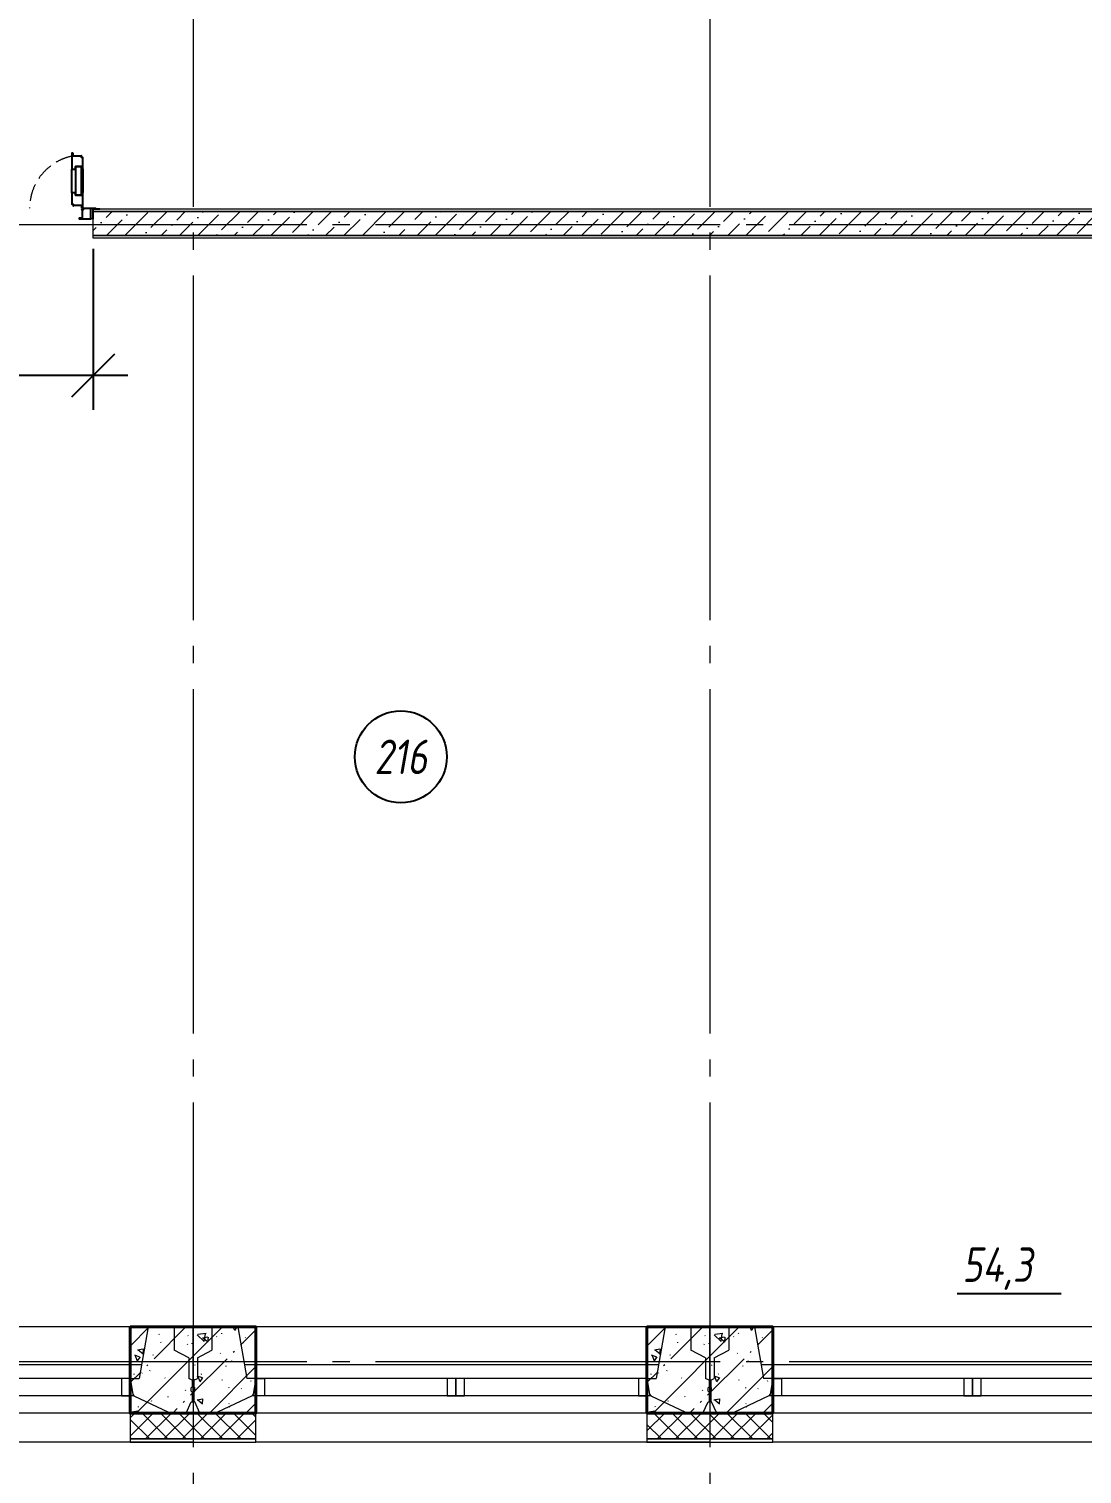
# Model space of a CAD drawing. Header units: millimetres. Extents: x -85420 to 1195317, y -69347 to 470418.
# Drawn here: x 464994 to 471107, y 8322 to 16711 of the extents above; entities that cross this region are included whole.
import ezdxf
from ezdxf import colors
from ezdxf.entities.mleader import LeaderData, LeaderLine
from ezdxf.enums import TextEntityAlignment as Align
from ezdxf.math import Vec2, Vec3

# ---------------------------------------------------------------- set-up
doc = ezdxf.new("R2010")
doc.units = ezdxf.units.MM
for name, pattern in [('GOST2.303 6', [12, 8, -1.5, 1, -1.5]), ('ГОСТ 2.303 4', [7, 5, -2, 0]), ('ГОСТ 2.303 5', [24, 20, -1.5, 1, -1.5]), ('осевая', [50.8, 31.75, -6.35, 6.35, -6.35])]:
    doc.linetypes.add(name, pattern=pattern)
for name, color, linetype, lineweight in [('+АР_Осевые линии', 252, 'GOST2.303 6', 9), ('+АР_Стены внутренние', 250, 'Continuous', 18), ('АР_Окна', 4, 'Continuous', 9), ('АР_Отметки', 7, 'Continuous', 5), ('АР_Сущ Несущая стена', 250, 'Continuous', 50), ('АР_штриховка несущих стен', 250, 'Continuous', 0), ('СПДС_+АР_Стены', 250, 'Continuous', 20), ('СПДС_РАЗМЕРЫ', 252, 'Continuous', 0), ('стены', 7, 'Continuous', 40), ('ТОНКАЯ', 253, 'Continuous', 0), ('ЭКСПЛИКАЦИЯ', 7, 'Continuous', 5)]:
    doc.layers.add(name, color=color, linetype=linetype, lineweight=lineweight)
doc.layers.add('ОСИ', color=7, linetype='осевая', lineweight=13, true_color=0x999999)
doc.styles.add('ISOCPEUR', font='', dxfattribs={"height": 250})
doc.styles.add('ГОСТ 2.304', font='CS_Gost2304.shx', dxfattribs={"oblique": 10})
doc.styles.get('ISOCPEUR').set_extended_font_data('ISOCPEUR', italic=True)
doc.linetypes.add('Ground1', pattern='A,12,[130,ltypeshp.shx,S=3,R=-150,X=0,Y=-2.598],3,[130,ltypeshp.shx,S=3,R=-150,X=0,Y=-2.598],3,[130,ltypeshp.shx,S=3,R=-150,X=0,Y=-2.598],0', length=18)
doc.dimstyles.new('СПДС', dxfattribs={"dimscale": 100, "dimtxt": 2.5, "dimasz": 2.5, "dimexe": 2, "dimexo": 0.625, "dimgap": 1, "dimtad": 1, "dimdec": 0, "dimrnd": 5, "dimtxsty": 'ГОСТ 2.304', "dimblk": 'OBLIQUE', "dimblk1": 'OBLIQUE', "dimblk2": 'OBLIQUE', "dimcen": 2.5, "dimdle": 2, "dimadec": 0, "dimazin": 2, "dimtfac": 0.75, "dimtdec": 4, "dimtmove": 1, "dimatfit": 3, "dimfxl": 1, "dimtfill": 1, "dimtolj": 1, "dimarcsym": 1})
pattern_1 = [(45, (0, 0), (-53.033009, 53.033009), []), (135, (0, 0), (-53.033009, -53.033009), [])]

# ---------------------------------------------------------------- blocks, each defined once
blk = doc.blocks.new('_Oblique')
at = {"color": 0, "linetype": 'ByBlock', "lineweight": -2}
blk.add_line((-0.5, -0.5), (0.5, 0.5), dxfattribs=at)
blk = doc.blocks.new('*D314')
at = {"layer": 'Defpoints', "color": 0, "ltscale": 100, "transparency": 16777216}
for p in [(463866.4, 15496.4), (465367.4, 15496.4), (465367.4, 14700.5)]:
    blk.add_point(p, dxfattribs=at)
at = {"layer": 'СПДС_РАЗМЕРЫ', "color": 0, "lineweight": -2, "ltscale": 100, "transparency": 16777216}
for p, q in [((463866.4, 15433.9), (463866.4, 14500.5)), ((465367.4, 15433.9), (465367.4, 14500.5)), ((463666.4, 14700.5), (465567.4, 14700.5))]:
    blk.add_line(p, q, dxfattribs=at)
at = {"layer": 'СПДС_РАЗМЕРЫ', "color": 0, "lineweight": -2, "ltscale": 100, "transparency": 16777216, "xscale": 250, "yscale": 250, "zscale": 250, "rotation": 180}
blk.add_blockref('_Oblique', (463866.4, 14700.5), dxfattribs=at)
at = {"layer": 'СПДС_РАЗМЕРЫ', "color": 0, "lineweight": -2, "ltscale": 100, "transparency": 16777216, "xscale": 250, "yscale": 250, "zscale": 250}
blk.add_blockref('_Oblique', (465367.4, 14700.5), dxfattribs=at)
at = {"layer": 'СПДС_РАЗМЕРЫ', "color": 0, "ltscale": 100, "transparency": 16777216, "insert": (464616.9, 14930.7), "char_height": 250, "attachment_point": 5, "style": 'ГОСТ 2.304', "bg_fill": 3, "box_fill_scale": 1.1, "bg_fill_color": 256, "bg_fill_true_color": 13158600, "bg_fill_transparency": 0}
blk.add_mtext('\\A1;1500', dxfattribs=at)
blk = doc.blocks.new('НП 3033')
at = {"layer": 'АР_Окна', "ltscale": 100}
for p, q in [((365, 500), (2635, 500)), ((365, 400), (2635, 400)), ((365, 300), (2635, 300)), ((365, 220), (2635, 220)), ((365, 0), (2635, 0))]:
    blk.add_line(p, q, dxfattribs=at)
for points in [[(365, 300), (365, 500), (365, 670), (2635, 670), (2635, 300)], [(365, 300), (415, 300), (415, 400), (365, 400)], [(1450, 400), (1425, 400), (1425, 300), (1450, 300), (1475, 300), (1475, 400), (1437.5, 400)], [(1500, 400), (1475, 400), (1475, 300), (1500, 300), (1525, 300), (1525, 400), (1487.5, 400)], [(2635, 300), (2585, 300), (2585, 400), (2635, 400)]]:
    blk.add_lwpolyline(points, dxfattribs=at)
at = {"layer": 'СПДС_+АР_Стены', "ltscale": 100}
for points in [[(0, 670), (0, 670), (365, 670), (365, 670)], [(3000, 670), (3000, 670), (2635, 670), (2635, 670)]]:
    blk.add_lwpolyline(points, dxfattribs=at)
at = {"layer": 'стены', "ltscale": 100}
for p, q in [((2960, 500), (2860, 500)), ((0, 0), (0, 0))]:
    blk.add_line(p, q, dxfattribs=at)
at = {"layer": 'стены', "lineweight": 30, "ltscale": 100}
blk.add_lwpolyline([(0, 0), (365, 0), (365, 500), (0, 500)], dxfattribs=at)
at = {"layer": 'стены', "ltscale": 100}
blk.add_lwpolyline([(3000, 500), (2635, 500), (2635, 0), (3000, 0)], dxfattribs=at)
blk = doc.blocks.new('обследование 2 этаж 1245')
at = {"layer": 'ТОНКАЯ', "ltscale": 100}
for p, q in [((24500, -62360), (22020, -62360)), ((24500, -62360), (24448, -62660)), ((24500, -62360), (24650, -62360)), ((24650, -62360), (24650, -62495)), ((24760, -62360), (24650, -62360)), ((24760, -62795), (24760, -62360)), ((24760, -62360), (24870, -62360)), ((24760, -62795), (24760, -62360)), ((25020, -62360), (24870, -62360)), ((24870, -62360), (24870, -62495)), ((27500, -62360), (25020, -62360)), ((25020, -62360), (25072, -62660)), ((27500, -62360), (27448, -62660)), ((27500, -62360), (27650, -62360)), ((27650, -62360), (27650, -62495)), ((27760, -62360), (27650, -62360)), ((27760, -62795), (27760, -62360)), ((27760, -62360), (27870, -62360)), ((27760, -62795), (27760, -62360)), ((28020, -62360), (27870, -62360)), ((27870, -62360), (27870, -62495)), ((30500, -62360), (28020, -62360)), ((28020, -62360), (28072, -62660)), ((24735, -62540), (24650, -62495)), ((24785, -62540), (24870, -62495)), ((27735, -62540), (27650, -62495)), ((27785, -62540), (27870, -62495)), ((24461.9, -62580), (22058.1, -62580)), ((24735, -62540), (24735, -62660)), ((24785, -62540), (24785, -62660)), ((27461.9, -62580), (25058.1, -62580)), ((27735, -62540), (27735, -62660)), ((27785, -62540), (27785, -62660)), ((30461.9, -62580), (28058.1, -62580)), ((24395, -62660), (22125, -62660)), ((24395, -62660), (24410, -62750)), ((24395, -62660), (24448, -62660)), ((24755, -62670), (24735, -62660)), ((24765, -62670), (24785, -62660)), ((25125, -62660), (25072, -62660)), ((25125, -62660), (25110, -62750)), ((27395, -62660), (25125, -62660)), ((27395, -62660), (27410, -62750)), ((27395, -62660), (27448, -62660)), ((27755, -62670), (27735, -62660)), ((27765, -62670), (27785, -62660)), ((28125, -62660), (28072, -62660)), ((28125, -62660), (28110, -62750)), ((30395, -62660), (28125, -62660)), ((24410, -62750), (24417, -62760)), ((24750, -62713), (24755, -62708)), ((24750, -62733), (24750, -62713)), ((24755, -62738), (24750, -62733)), ((24755, -62670), (24755, -62708)), ((24755, -62738), (24755, -62795)), ((24760, -62738), (24760, -62795)), ((24760, -62738), (24760, -62795)), ((24765, -62670), (24765, -62708)), ((24770, -62713), (24765, -62708)), ((24765, -62738), (24770, -62733)), ((24765, -62738), (24765, -62795)), ((24770, -62733), (24770, -62713)), ((25110, -62750), (25103, -62760)), ((27410, -62750), (27417, -62760)), ((27750, -62713), (27755, -62708)), ((27750, -62733), (27750, -62713)), ((27755, -62738), (27750, -62733)), ((27755, -62670), (27755, -62708)), ((27755, -62738), (27755, -62795)), ((27760, -62738), (27760, -62795)), ((27760, -62738), (27760, -62795)), ((27765, -62670), (27765, -62708)), ((27770, -62713), (27765, -62708)), ((27765, -62738), (27770, -62733)), ((27765, -62738), (27765, -62795)), ((27770, -62733), (27770, -62713)), ((28110, -62750), (28103, -62760)), ((24417, -62760), (22103, -62760)), ((24417, -62760), (24618, -62855)), ((24720, -62860), (24750, -62795)), ((24750, -62795), (24755, -62795)), ((24755, -62795), (24760, -62795)), ((24765, -62795), (24760, -62795)), ((24770, -62795), (24765, -62795)), ((24800, -62860), (24770, -62795)), ((25103, -62760), (24902, -62855)), ((27417, -62760), (25103, -62760)), ((27417, -62760), (27618, -62855)), ((27720, -62860), (27750, -62795)), ((27750, -62795), (27755, -62795)), ((27755, -62795), (27760, -62795)), ((27765, -62795), (27760, -62795)), ((27770, -62795), (27765, -62795)), ((27800, -62860), (27770, -62795)), ((28103, -62760), (27902, -62855)), ((30417, -62760), (28103, -62760)), ((24620, -62860), (21900, -62860)), ((24618, -62855), (24620, -62860)), ((24720, -62860), (24620, -62860)), ((24800, -62860), (24900, -62860)), ((24902, -62855), (24900, -62860)), ((27620, -62860), (24900, -62860)), ((27618, -62855), (27620, -62860)), ((27720, -62860), (27620, -62860)), ((27800, -62860), (27900, -62860)), ((27902, -62855), (27900, -62860)), ((30620, -62860), (27900, -62860))]:
    blk.add_line(p, q, dxfattribs=at)
blk = doc.blocks.new('A$C314F1C93')
at = {"layer": '+АР_Осевые линии', "linetype": 'ГОСТ 2.303 5', "lineweight": 0, "ltscale": 100}
for p, q in [((35540, 64752.7), (35540, -9752.2)), ((38540, 64752.7), (38540, -9752.2))]:
    blk.add_line(p, q, dxfattribs=at)
for points in [[(-4200, 250), (75280, 250)], [(-4200, -6350), (75280, -6350)]]:
    blk.add_lwpolyline(points, dxfattribs=at)
blk = doc.blocks.new('_DotSmall')
at = {"color": 0, "linetype": 'ByBlock', "const_width": 0.5}
blk.add_lwpolyline([(-0.0625, 0, 1), (0.0625, 0, 1)], format="xyb", close=True, dxfattribs=at)
blk = doc.blocks.new('АР план')
at = {"layer": 'АР_Отметки', "lineweight": 9}
ml = blk.add_multileader_mtext('Standard', dxfattribs=at)
ml.set_content('+3,950', color=256, style='ISOCPEUR')
ml.set_leader_properties(color=256, linetype='Continuous', lineweight=-1)
ml.set_arrow_properties(name='DOTSMALL')
ml.build(insert=Vec2(0, 0))
ml.multileader.update_dxf_attribs({"has_text_frame": 1, "text_left_attachment_type": 4, "text_right_attachment_type": 4, "dogleg_length": 100, "arrow_head_size": 180})
ctx = ml.context
ctx.base_point, ctx.char_height, ctx.arrow_head_size, ctx.landing_gap_size, ctx.plane_origin = Vec3(653061.3, 32239.7), 250, 180, 50, Vec3(652979.9, 30972.2)
ctx.left_attachment, ctx.right_attachment = 4, 4
notes = []
notes.append((ctx, [(0, (0, 0, 0), (0, 0), (1, 0), 1, [])]))
ctx.mtext.insert, ctx.mtext.width, ctx.mtext.line_spacing_style, ctx.mtext.flow_direction = Vec3(653111.3, 32573.1), 852.697, 2, 5
ml = blk.add_multileader_mtext('Standard', dxfattribs=at)
ml.set_content('+1,975', color=256, style='ISOCPEUR')
ml.set_leader_properties(color=256, linetype='Continuous', lineweight=-1)
ml.set_arrow_properties(name='DOTSMALL')
ml.build(insert=Vec2(0, 0))
ml.multileader.update_dxf_attribs({"has_text_frame": 1, "text_left_attachment_type": 4, "text_right_attachment_type": 4, "dogleg_length": 100, "arrow_head_size": 180})
ctx = ml.context
ctx.base_point, ctx.char_height, ctx.arrow_head_size, ctx.landing_gap_size, ctx.plane_origin = Vec3(652749.3, 27128.7), 250, 180, 50, Vec3(655881.4, 25957)
ctx.left_attachment, ctx.right_attachment = 4, 4
notes.append((ctx, [(0, (0, 0, 0), (0, 0), (1, 0), 1, [])]))
ctx.mtext.insert, ctx.mtext.width, ctx.mtext.line_spacing_style, ctx.mtext.flow_direction = Vec3(652799.3, 27528.7), 852.697, 2, 5
ml = blk.add_multileader_mtext('Standard', dxfattribs=at)
ml.set_content('+2,410', color=256, style='ISOCPEUR')
ml.set_leader_properties(color=256, linetype='Continuous', lineweight=-1)
ml.set_arrow_properties(name='DOTSMALL')
ml.build(insert=Vec2(0, 0))
ml.multileader.update_dxf_attribs({"has_text_frame": 1, "text_left_attachment_type": 4, "text_right_attachment_type": 4, "dogleg_length": 100, "arrow_head_size": 180})
ctx = ml.context
ctx.base_point, ctx.char_height, ctx.arrow_head_size, ctx.landing_gap_size, ctx.plane_origin = Vec3(649667.1, 15695.9), 250, 180, 50, Vec3(647505.9, 15104.7)
ctx.left_attachment, ctx.right_attachment = 4, 4
notes.append((ctx, [(0, (0, 0, 0), (0, 0), (1, 0), 1, [])]))
ctx.mtext.insert, ctx.mtext.width, ctx.mtext.line_spacing_style, ctx.mtext.flow_direction = Vec3(649717.1, 16029.2), 852.697, 2, 5
for ctx, leaders in notes:
    for number, flags, end, landing, length, lines in leaders:
        leader = LeaderData()
        leader.index, (leader.has_last_leader_line, leader.has_dogleg_vector, leader.attachment_direction) = number, flags
        leader.last_leader_point, leader.dogleg_vector, leader.dogleg_length = Vec3(end), Vec3(landing), length
        for number, points, colour, breaks in lines:
            line = LeaderLine()
            line.index, line.vertices, line.color, line.breaks = number, Vec3.list(points), colors.encode_raw_color(colour), breaks
            leader.lines.append(line)
        ctx.leaders.append(leader)

msp = doc.modelspace()

# ---------------------------------------------------------------- block references
at = {"layer": 'ОСИ', "ltscale": 40}
msp.add_blockref('A$C314F1C93', (430406.4, 15326.4, 0), dxfattribs=at)

# ---------------------------------------------------------------- next in the draw order: hatches: boundary and pattern name
at = {"layer": 'АР_штриховка несущих стен', "lineweight": 0}
h = msp.add_hatch(dxfattribs=at)
h.set_pattern_fill('FP_1', color=256, angle=90, style=0, pattern_type=2)
h.set_pattern_definition([(225, (244303.74, 397242.94), (212.13203, -212.13203), [300, -50, 10, -50]), (225, (244091.74, 397242.94), (212.13203, -212.13203), []), (140, (244303.74, 397242.94), (31.37587, 358.6306), [37.5, -412.5]), (85, (244303.74, 397242.94), (-376.09568, -69.3761), [30, -330]), (190.451, (244306.35, 397272.82), (-344.71734, 289.2568), [31.87, -350.571]), (136.184, (244203.74, 397242.94), (82.7615, 533.61997), [56.25, -618.75]), (186.636, (244210.64, 397287.4), (-487.0622, 467.3284), [47.805, -525.856]), (81.184, (244203.74, 397242.94), (-487.05805, 467.33264), [45, -495]), (111, (244228.74, 397292.94), (201.30952, 298.45407), [37.5, -412.5]), (56, (244228.74, 397292.94), (-362.5749, 121.6571), [30, -330]), (161.451, (244245.5, 397317.8), (-161.2621, 420.11198), [31.87, -350.571]), (127.5, (244303.74, 397242.94), (-166.446927, 6.079928), [3.353, -322.647, 3.353, -331.647, -331.25]), (127.5, (244303.74, 397242.94), (-166.446927, 6.079928), [-661, 3.353, -327.897]), (97.5, (244303.74, 397242.94), (-197.205856, 131.53477), [3.353, -187.647, 3.353, -315.147, -126.25]), (97.5, (244303.74, 397242.94), (-197.205856, 131.53477), [-509.5, 3.353, -122.897]), (57.5, (244303.74, 397131.44), (11.277436, 266.91122), [3.353, -121.647, 3.353, -386.647, -517.5]), (57.5, (244303.74, 397131.44), (11.277436, 266.91122), [-515, 3.353, -514.147]), (47.5, (244303.74, 397081.44), (-50.05249, 291.59308), [3.353, -159.147, 3.353, -255.647, -367.5]), (47.5, (244303.74, 397081.44), (-50.05249, 291.59308), [-421.5, 3.353, -364.147])])
h.paths.add_polyline_path([(465581.4, 8676.4), (466311.4, 8676.4), (466311.4, 9176.4), (465581.4, 9176.4)])
h = msp.add_hatch(dxfattribs=at)
h.set_pattern_fill('FP_1', color=256, angle=90, style=0, pattern_type=2)
h.set_pattern_definition([(225, (247303.74, 397242.94), (212.13203, -212.13203), [300, -50, 10, -50]), (225, (247091.74, 397242.94), (212.13203, -212.13203), []), (140, (247303.74, 397242.94), (31.37587, 358.6306), [37.5, -412.5]), (85, (247303.74, 397242.94), (-376.09568, -69.3761), [30, -330]), (190.451, (247306.35, 397272.82), (-344.71734, 289.2568), [31.87, -350.571]), (136.184, (247203.74, 397242.94), (82.7615, 533.61997), [56.25, -618.75]), (186.636, (247210.64, 397287.4), (-487.0622, 467.3284), [47.805, -525.856]), (81.184, (247203.74, 397242.94), (-487.05805, 467.33264), [45, -495]), (111, (247228.74, 397292.94), (201.30952, 298.45407), [37.5, -412.5]), (56, (247228.74, 397292.94), (-362.5749, 121.6571), [30, -330]), (161.451, (247245.5, 397317.8), (-161.2621, 420.11198), [31.87, -350.571]), (127.5, (247303.74, 397242.94), (-166.446927, 6.079928), [3.353, -322.647, 3.353, -331.647, -331.25]), (127.5, (247303.74, 397242.94), (-166.446927, 6.079928), [-661, 3.353, -327.897]), (97.5, (247303.74, 397242.94), (-197.205856, 131.53477), [3.353, -187.647, 3.353, -315.147, -126.25]), (97.5, (247303.74, 397242.94), (-197.205856, 131.53477), [-509.5, 3.353, -122.897]), (57.5, (247303.74, 397131.44), (11.277436, 266.91122), [3.353, -121.647, 3.353, -386.647, -517.5]), (57.5, (247303.74, 397131.44), (11.277436, 266.91122), [-515, 3.353, -514.147]), (47.5, (247303.74, 397081.44), (-50.05249, 291.59308), [3.353, -159.147, 3.353, -255.647, -367.5]), (47.5, (247303.74, 397081.44), (-50.05249, 291.59308), [-421.5, 3.353, -364.147])])
h.paths.add_polyline_path([(468581.4, 8676.4), (469311.4, 8676.4), (469311.4, 9176.4), (468581.4, 9176.4)])
at = {"layer": 'СПДС_+АР_Стены', "lineweight": 9, "ltscale": 100}
h = msp.add_hatch(dxfattribs=at)
h.set_pattern_fill('НЕМЕТАЛЛИЧЕСКИЕ МАТЕРИАЛЫ', color=256, scale=30, style=0, pattern_type=2)
h.set_pattern_definition(pattern_1)
h.paths.add_polyline_path([(465581.4, 8526.4), (466311.4, 8526.4), (466311.4, 8676.4), (465581.4, 8676.4)], flags=0)
h = msp.add_hatch(dxfattribs=at)
h.set_pattern_fill('НЕМЕТАЛЛИЧЕСКИЕ МАТЕРИАЛЫ', color=256, scale=30, style=0, pattern_type=2)
h.set_pattern_definition(pattern_1)
h.paths.add_polyline_path([(468581.4, 8526.4), (469311.4, 8526.4), (469311.4, 8676.4), (468581.4, 8676.4)], flags=0)

# ---------------------------------------------------------------- next in the draw order: linework, layer by layer
at = {"layer": '+АР_Стены внутренние', "ltscale": 100}
msp.add_lwpolyline([(472956.4, 15651.4), (465367.4, 15651.4), (465367.4, 15666.4), (473312, 15666.4), (473312, 15666.4)], dxfattribs=at)
for p, q in [((465242.4, 15760.4, 0), (465242.4, 15897.3, 0)), ((465306.4, 15899.4, 0), (465306.4, 15762.4, 0))]:
    msp.add_line(p, q)
at = {"elevation": 0}
for points in [[(465250.3, 15989.4), (465242.4, 15989.4), (465242.4, 15897.3), (465263.4, 15897.3), (465263.4, 15913.3), (465299.3, 15913.3), (465299.3, 15899.4), (465306.4, 15899.4), (465306.4, 15965.4), (465298.4, 15965.4), (465298.4, 15975.4), (465296.8, 15975.4), (465296.8, 15972.3), (465244.1, 15972.3), (465244.1, 15981.4), (465250.3, 15981.4)], [(465263.4, 15913.3), (465263.4, 15746.4), (465299.3, 15746.4), (465299.3, 15913.3)], [(465298.4, 15670.4), (465306.4, 15670.4), (465306.4, 15762.4), (465299.3, 15762.4), (465299.3, 15746.4), (465263.4, 15746.4), (465263.4, 15760.4), (465242.4, 15760.4), (465242.4, 15694.4), (465250.3, 15694.4), (465250.4, 15684.4), (465251.9, 15684.4), (465251.9, 15687.4), (465304.7, 15687.4), (465304.7, 15678.4), (465298.4, 15678.4)], [(465355.4, 15606.4), (465287.4, 15606.4), (465287.4, 15614.4), (465304.4, 15614.4), (465304.4, 15660.8), (465301.4, 15660.8), (465301.4, 15662.4), (465311.4, 15662.4), (465311.4, 15670.4), (465379.4, 15670.4), (465379.4, 15666.4), (465371.4, 15666.4), (465371.4, 15668.9), (465350.4, 15668.8), (465350.4, 15610.2), (465355.4, 15610.2)]]:
    msp.add_lwpolyline(points, close=True, dxfattribs=at)
at = {"color": 1, "linetype": 'Ground1', "elevation": 0}
msp.add_lwpolyline([(465367.4, 15606.4), (465367.4, 15666.4), (465406.3, 15666.4)], dxfattribs=at)
at = {"linetype": 'ГОСТ 2.303 4', "lineweight": 5, "ltscale": 20}
msp.add_arc((465306.4, 15670.4, 0), 308.3, 101.34756, 180, dxfattribs=at)
at = {"layer": 'СПДС_+АР_Стены', "ltscale": 100}
for points in [[(465581.4, 8526.4), (466311.4, 8526.4), (466311.4, 8676.4), (465581.4, 8676.4), (465581.4, 8526.4)], [(468581.4, 8526.4), (469311.4, 8526.4), (469311.4, 8676.4), (468581.4, 8676.4), (468581.4, 8526.4)], [(466311.4, 8526.4), (465581.4, 8526.4), (465581.4, 8506.4), (466311.4, 8506.4), (466311.4, 8526.4)], [(469311.4, 8526.4), (468581.4, 8526.4), (468581.4, 8506.4), (469311.4, 8506.4), (469311.4, 8526.4)]]:
    msp.add_lwpolyline(points, close=True, dxfattribs=at)
at = {"layer": 'стены', "ltscale": 100, "elevation": 0}
for points in [[(465581.4, 9176.4), (466311.4, 9176.4), (466311.4, 8676.4), (465581.4, 8676.4)], [(468581.4, 9176.4), (469311.4, 9176.4), (469311.4, 8676.4), (468581.4, 8676.4)]]:
    msp.add_lwpolyline(points, close=True, dxfattribs=at)
at = {"layer": 'ЭКСПЛИКАЦИЯ', "linetype": 'Continuous', "lineweight": 25, "ltscale": 100}
msp.add_line((470381.1, 9371.2), (470986.1, 9371.2), dxfattribs=at)
msp.add_circle((467152.5, 12485.7), 266.7, dxfattribs=at)

# ---------------------------------------------------------------- next in the draw order: block references
at = {"layer": 'АР_Сущ Несущая стена', "rotation": 180}
for p in [(465946.4, 9176.4, 0), (468946.4, 9176.4, 0), (471946.4, 9176.4, 0)]:
    msp.add_blockref('НП 3033', p, dxfattribs=at)
at = {"layer": 'ТОНКАЯ', "ltscale": 200}
msp.add_blockref('обследование 2 этаж 1245', (441186.4, 71536.4, 0), dxfattribs=at)

# ---------------------------------------------------------------- next in the draw order: texts
at = {"layer": 'ЭКСПЛИКАЦИЯ', "linetype": 'Continuous', "lineweight": 25, "ltscale": 100, "style": 'ГОСТ 2.304', "oblique": 10}
msp.add_text('216', height=200, dxfattribs=at).set_placement((467152.5, 12485.7), align=Align.MIDDLE_CENTER)
msp.add_text('54,3', height=200, dxfattribs=at).set_placement((470411.1, 9637.9), align=Align.TOP_LEFT)

# ---------------------------------------------------------------- next in the draw order: dimensions: what is measured, and where the dimension line sits
at = {"layer": 'СПДС_РАЗМЕРЫ', "ltscale": 100}
dim = msp.add_linear_dim(base=(465367.4, 14700.5, 0), p1=(463866.4, 15496.4, 0), p2=(465367.4, 15496.4, 0), dimstyle='СПДС', dxfattribs=at)
dim.commit()
dim.dimension.update_dxf_attribs({"geometry": '*D314', "text_midpoint": (464616.9, 14930.7, 0)})

# ---------------------------------------------------------------- next in the draw order: hatches: boundary and pattern name
at = {"layer": '+АР_Стены внутренние', "lineweight": 0, "ltscale": 100}
h = msp.add_hatch(dxfattribs=at)
h.set_pattern_fill('БЕТОН И ИЗДЕЛИЯ ИЗ НЕГО', color=256, scale=30, style=0, pattern_type=2)
h.set_pattern_definition([(45, (0, 0), (39.774756, 145.840774), [187.5, -40.5, 0, -40.5])])
h.paths.add_polyline_path([(472956.4, 15511.4), (465367.4, 15511.4), (465367.4, 15651.4), (472956.4, 15651.4)], flags=0)

# ---------------------------------------------------------------- next in the draw order: linework, layer by layer
at = {"layer": '+АР_Стены внутренние', "ltscale": 100}
msp.add_lwpolyline([(472956.4, 15511.4), (465367.4, 15511.4), (465367.4, 15651.4), (472956.4, 15651.4), (472956.4, 15511.4)], close=True, dxfattribs=at)
msp.add_lwpolyline([(472956.4, 15496.4), (465367.4, 15496.4), (465367.4, 15511.4), (472956.4, 15511.4), (473312, 15511.4), (473312, 15496.4)], dxfattribs=at)

# ---------------------------------------------------------------- next in the draw order: block references
at = {"color": 12, "true_color": 0xe00000}
msp.add_blockref('АР план', (-85419.9, 14341.6), dxfattribs=at)

# ---------------------------------------------------------------- next in the draw order: leaders
at = {"layer": 'АР_Отметки', "lineweight": 9}
ml = msp.add_multileader_mtext('Standard', dxfattribs=at)
ml.set_content('+2,410', color=256, style='ISOCPEUR')
ml.set_leader_properties(color=256, linetype='Continuous', lineweight=-1)
ml.set_arrow_properties(name='DOTSMALL')
ml.build(insert=Vec2(0, 0))
ml.multileader.update_dxf_attribs({"has_text_frame": 1, "text_left_attachment_type": 4, "text_right_attachment_type": 4, "dogleg_length": 100, "arrow_head_size": 180})
ctx = ml.context
ctx.base_point, ctx.char_height, ctx.arrow_head_size, ctx.landing_gap_size, ctx.plane_origin = Vec3(703103, 29209.7), 250, 180, 50, Vec3(700941.8, 28618.5)
ctx.left_attachment, ctx.right_attachment = 4, 4
notes = []
notes.append((ctx, [(0, (0, 0, 0), (0, 0), (1, 0), 1, [])]))
ctx.mtext.insert, ctx.mtext.width, ctx.mtext.line_spacing_style, ctx.mtext.flow_direction = Vec3(703153, 29543.1), 852.697, 2, 5
ml = msp.add_multileader_mtext('Standard', dxfattribs=at)
ml.set_content('+2,410', color=256, style='ISOCPEUR')
ml.set_leader_properties(color=256, linetype='Continuous', lineweight=-1)
ml.set_arrow_properties(name='DOTSMALL')
ml.build(insert=Vec2(0, 0))
ml.multileader.update_dxf_attribs({"has_text_frame": 1, "text_left_attachment_type": 4, "text_right_attachment_type": 4, "dogleg_length": 100, "arrow_head_size": 180})
ctx = ml.context
ctx.base_point, ctx.char_height, ctx.arrow_head_size, ctx.landing_gap_size, ctx.plane_origin = Vec3(703103, 29209.7), 250, 180, 50, Vec3(700941.8, 28618.5)
ctx.left_attachment, ctx.right_attachment = 4, 4
notes.append((ctx, [(0, (0, 0, 0), (0, 0), (1, 0), 1, [])]))
ctx.mtext.insert, ctx.mtext.width, ctx.mtext.line_spacing_style, ctx.mtext.flow_direction = Vec3(703153, 29543.1), 852.697, 2, 5
ml = msp.add_multileader_mtext('Standard', dxfattribs=at)
ml.set_content('+3,950', color=256, style='ISOCPEUR')
ml.set_leader_properties(color=256, linetype='Continuous', lineweight=-1)
ml.set_arrow_properties(name='DOTSMALL')
ml.build(insert=Vec2(0, 0))
ml.multileader.update_dxf_attribs({"has_text_frame": 1, "text_left_attachment_type": 4, "text_right_attachment_type": 4, "dogleg_length": 100, "arrow_head_size": 180})
ctx = ml.context
ctx.base_point, ctx.char_height, ctx.arrow_head_size, ctx.landing_gap_size, ctx.plane_origin = Vec3(701417.3, 23704), 250, 180, 50, Vec3(701335.9, 22436.5)
ctx.left_attachment, ctx.right_attachment = 4, 4
notes.append((ctx, [(0, (0, 0, 0), (0, 0), (1, 0), 1, [])]))
ctx.mtext.insert, ctx.mtext.width, ctx.mtext.line_spacing_style, ctx.mtext.flow_direction = Vec3(701467.3, 24037.4), 852.697, 2, 5
ml = msp.add_multileader_mtext('Standard', dxfattribs=at)
ml.set_content('+3,950', color=256, style='ISOCPEUR')
ml.set_leader_properties(color=256, linetype='Continuous', lineweight=-1)
ml.set_arrow_properties(name='DOTSMALL')
ml.build(insert=Vec2(0, 0))
ml.multileader.update_dxf_attribs({"has_text_frame": 1, "text_left_attachment_type": 4, "text_right_attachment_type": 4, "dogleg_length": 100, "arrow_head_size": 180})
ctx = ml.context
ctx.base_point, ctx.char_height, ctx.arrow_head_size, ctx.landing_gap_size, ctx.plane_origin = Vec3(701417.3, 23704), 250, 180, 50, Vec3(701335.9, 22436.5)
ctx.left_attachment, ctx.right_attachment = 4, 4
notes.append((ctx, [(0, (0, 0, 0), (0, 0), (1, 0), 1, [])]))
ctx.mtext.insert, ctx.mtext.width, ctx.mtext.line_spacing_style, ctx.mtext.flow_direction = Vec3(701467.3, 24037.4), 852.697, 2, 5
for ctx, leaders in notes:
    for number, flags, end, landing, length, lines in leaders:
        leader = LeaderData()
        leader.index, (leader.has_last_leader_line, leader.has_dogleg_vector, leader.attachment_direction) = number, flags
        leader.last_leader_point, leader.dogleg_vector, leader.dogleg_length = Vec3(end), Vec3(landing), length
        for number, points, colour, breaks in lines:
            line = LeaderLine()
            line.index, line.vertices, line.color, line.breaks = number, Vec3.list(points), colors.encode_raw_color(colour), breaks
            leader.lines.append(line)
        ctx.leaders.append(leader)

doc.saveas('drawing.dxf')
